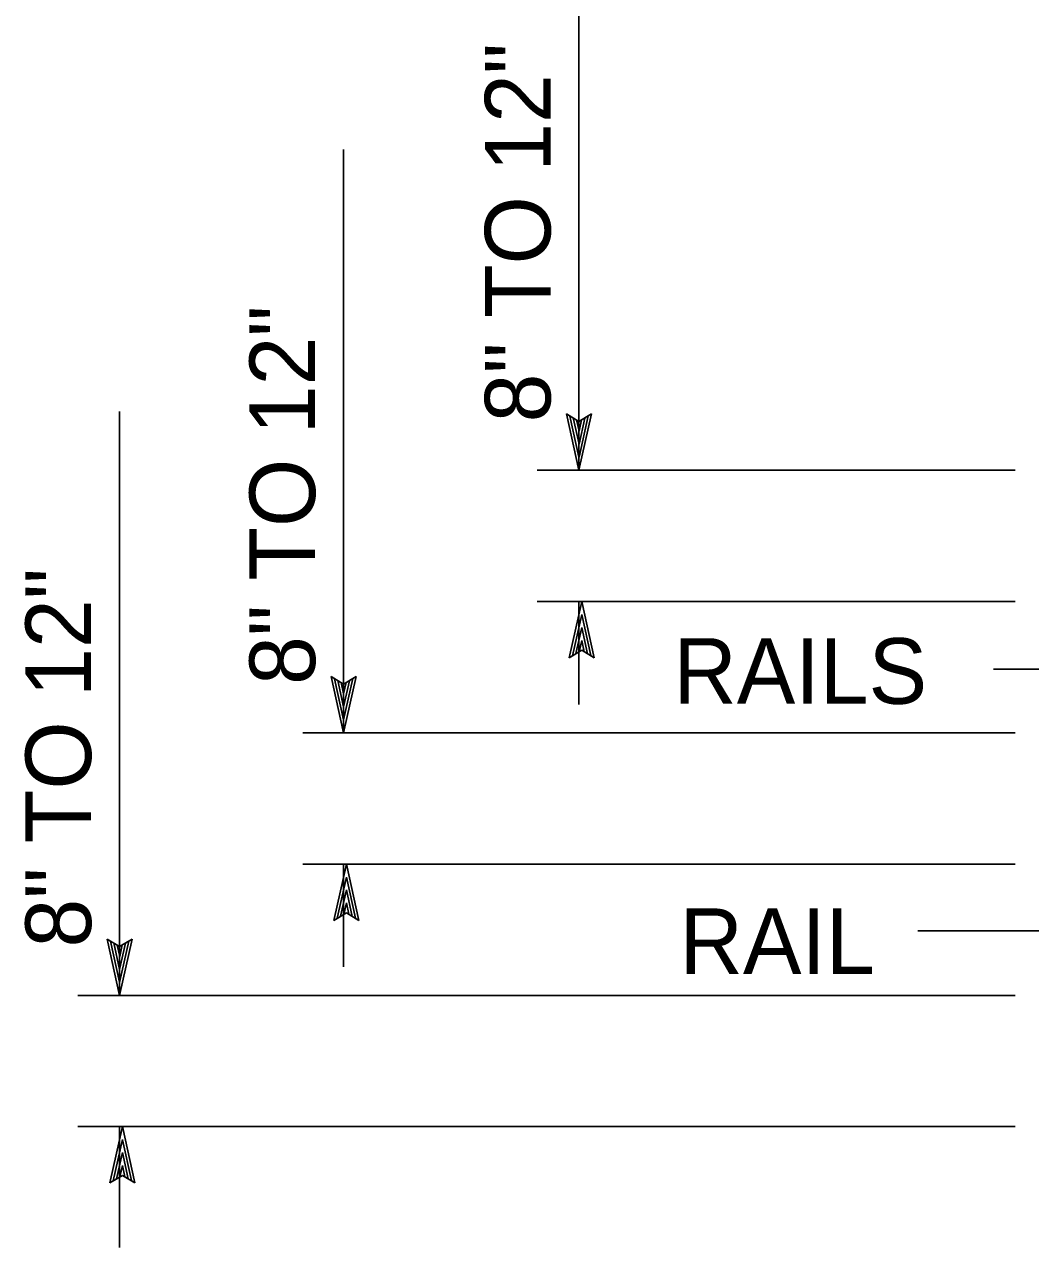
# Model space of a CAD drawing. Extents: x -894 to 866, y -476 to 714.
# Drawn here: x -103.5 to 3.7, y 91.9 to 222.3 of the extents above; entities that cross this region are included whole.
import ezdxf

# ---------------------------------------------------------------- set-up
doc = ezdxf.new("R2010")
doc.units = 0
doc.layers.add('56 Stage 3 Anno', color=7, linetype='Continuous')
doc.layers.add('57 Undefined', color=7, linetype='Continuous')

msp = doc.modelspace()

# ---------------------------------------------------------------- linework, layer by layer
at = {"layer": '56 Stage 3 Anno'}
for p, q in [((-44.42, 174.75), (-44.42, 236.94)), ((-69.5, 146.75), (-69.5, 208.94)), ((-93.38, 118.75), (-93.38, 181.02)), ((-44.42, 174.75), (-45.75, 180.75)), ((-45.75, 180.75), (-45.75, 180.75)), ((-45.75, 180.75), (-44.42, 179.95)), ((-44.42, 176.14), (-45.39, 180.52)), ((-44.41, 177.52), (-45.04, 180.34)), ((-44.41, 178.9), (-44.68, 180.11)), ((-44.42, 179.95), (-43.08, 180.75)), ((-43.08, 180.75), (-44.42, 174.75)), ((-43.43, 180.54), (-44.41, 176.13)), ((-43.79, 180.3), (-44.41, 177.52)), ((-44.14, 180.13), (-44.41, 178.9)), ((-43.08, 180.75), (-43.08, 180.75)), ((-48.87, 174.75), (2.07, 174.75)), ((-44.42, 174.75), (-44.42, 174.75)), ((-48.87, 160.75), (2.07, 160.75)), ((-45.46, 154.75), (-44.12, 160.75)), ((-44.42, 149.78), (-44.42, 160.75)), ((-44.12, 160.75), (-44.12, 160.75)), ((-44.12, 160.75), (-42.79, 154.75)), ((-45.11, 154.97), (-44.12, 159.37)), ((-44.12, 159.36), (-43.15, 154.99)), ((-44.75, 155.2), (-44.13, 157.99)), ((-44.13, 157.99), (-43.5, 155.17)), ((-44.4, 155.38), (-44.13, 156.61)), ((-44.13, 156.61), (-43.86, 155.4)), ((-44.12, 155.55), (-45.46, 154.75)), ((-42.79, 154.75), (-44.12, 155.55)), ((-45.46, 154.75), (-45.46, 154.75)), ((-42.79, 154.75), (-42.79, 154.75)), ((-69.5, 146.75), (-70.83, 152.75)), ((-70.83, 152.75), (-70.83, 152.75)), ((-70.83, 152.75), (-69.5, 151.95)), ((-69.5, 151.95), (-68.16, 152.75)), ((-68.16, 152.75), (-69.5, 146.75)), ((-68.16, 152.75), (-68.16, 152.75)), ((7.02, 153.55), (-0.24, 153.55)), ((-69.5, 148.14), (-70.47, 152.52)), ((-69.5, 149.52), (-70.12, 152.34)), ((-69.5, 150.9), (-69.77, 152.11)), ((-68.52, 152.54), (-69.5, 148.13)), ((-68.88, 152.3), (-69.5, 149.52)), ((-69.22, 152.13), (-69.5, 150.9)), ((-73.86, 146.75), (2.07, 146.75)), ((-69.5, 146.75), (-69.5, 146.75)), ((-73.86, 132.75), (2.07, 132.75)), ((-70.55, 126.75), (-69.21, 132.75)), ((-69.5, 121.78), (-69.5, 132.75)), ((-69.21, 132.75), (-69.21, 132.75)), ((-69.21, 132.75), (-67.88, 126.75)), ((-70.19, 126.97), (-69.21, 131.37)), ((-69.21, 131.36), (-68.24, 126.99)), ((-69.83, 127.2), (-69.21, 129.99)), ((-69.21, 129.99), (-68.59, 127.17)), ((-69.49, 127.38), (-69.21, 128.61)), ((-69.21, 128.61), (-68.94, 127.4)), ((-69.21, 127.55), (-70.55, 126.75)), ((-70.55, 126.75), (-70.55, 126.75)), ((-67.88, 126.75), (-69.21, 127.55)), ((-67.88, 126.75), (-67.88, 126.75)), ((6.38, 125.63), (-8.3, 125.63)), ((-93.38, 118.75), (-94.71, 124.75)), ((-94.71, 124.75), (-94.71, 124.75)), ((-94.71, 124.75), (-93.38, 123.95)), ((-93.38, 120.14), (-94.35, 124.52)), ((-93.38, 121.52), (-94, 124.34)), ((-93.37, 122.9), (-93.64, 124.11)), ((-93.38, 123.95), (-92.04, 124.75)), ((-92.04, 124.75), (-93.38, 118.75)), ((-92.39, 124.54), (-93.38, 120.13)), ((-92.75, 124.3), (-93.38, 121.52)), ((-93.1, 124.13), (-93.37, 122.9)), ((-92.04, 124.75), (-92.04, 124.75)), ((-97.83, 118.75), (2.07, 118.75)), ((-93.38, 118.75), (-93.38, 118.75)), ((-5.49, 118.75), (2.07, 118.75)), ((-97.83, 104.75), (2.07, 104.75)), ((-94.43, 98.75), (-93.09, 104.75)), ((-93.38, 91.86), (-93.38, 104.75)), ((-93.09, 104.75), (-93.09, 104.75)), ((-93.09, 104.75), (-91.76, 98.75)), ((-94.07, 98.97), (-93.09, 103.37)), ((-93.08, 103.36), (-92.12, 98.99)), ((-93.71, 99.2), (-93.09, 101.99)), ((-93.09, 101.99), (-92.46, 99.17)), ((-93.36, 99.38), (-93.09, 100.61)), ((-93.09, 100.61), (-92.82, 99.4)), ((-93.09, 99.55), (-94.43, 98.75)), ((-91.76, 98.75), (-93.09, 99.55)), ((-94.43, 98.75), (-94.43, 98.75)), ((-91.76, 98.75), (-91.76, 98.75))]:
    msp.add_line(p, q, dxfattribs=at)

# ---------------------------------------------------------------- texts
at = {"layer": '57 Undefined'}
for p in [(-47.45, 179.85), (-72.54, 151.85), (-96.42, 123.85)]:
    msp.add_text('8" TO 12"', height=7, rotation=90, dxfattribs=at).set_placement(p)
for s, p in [('RAILS', (-34.36, 149.84)), ('RAIL', (-33.7, 121.02))]:
    msp.add_text(s, height=7, dxfattribs=at).set_placement(p)

doc.saveas('drawing.dxf')
